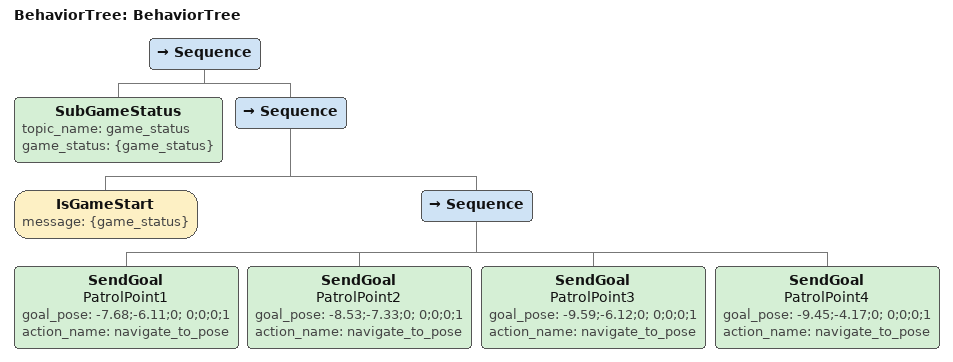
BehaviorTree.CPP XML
<?xml version="1.0" encoding="UTF-8"?>
<root BTCPP_format="4"
      main_tree_to_execute="BehaviorTree">
  <BehaviorTree ID="BehaviorTree">
  <Sequence>
  <SubGameStatus topic_name="game_status"
                game_status="{game_status}"/>
        <Sequence>
          <IsGameStart message="{game_status}"/>
          <Sequence>
            <SendGoal name="PatrolPoint1"
                        goal_pose="-7.68;-6.11;0; 0;0;0;1"
                        action_name="navigate_to_pose"/>
            <SendGoal name="PatrolPoint2"
                        goal_pose="-8.53;-7.33;0; 0;0;0;1"
                        action_name="navigate_to_pose"/>
            <SendGoal name="PatrolPoint3"
                        goal_pose="-9.59;-6.12;0; 0;0;0;1"
                        action_name="navigate_to_pose"/>
            <SendGoal name="PatrolPoint4"
                      goal_pose="-9.45;-4.17;0; 0;0;0;1"
                        action_name="navigate_to_pose"/>
            <!-- 多点导航测试内容：检测到比赛开始后，哨兵能在预设地图中完成正方形巡航 -->
          </Sequence>
        </Sequence>
  </Sequence>
  </BehaviorTree>

</root>
